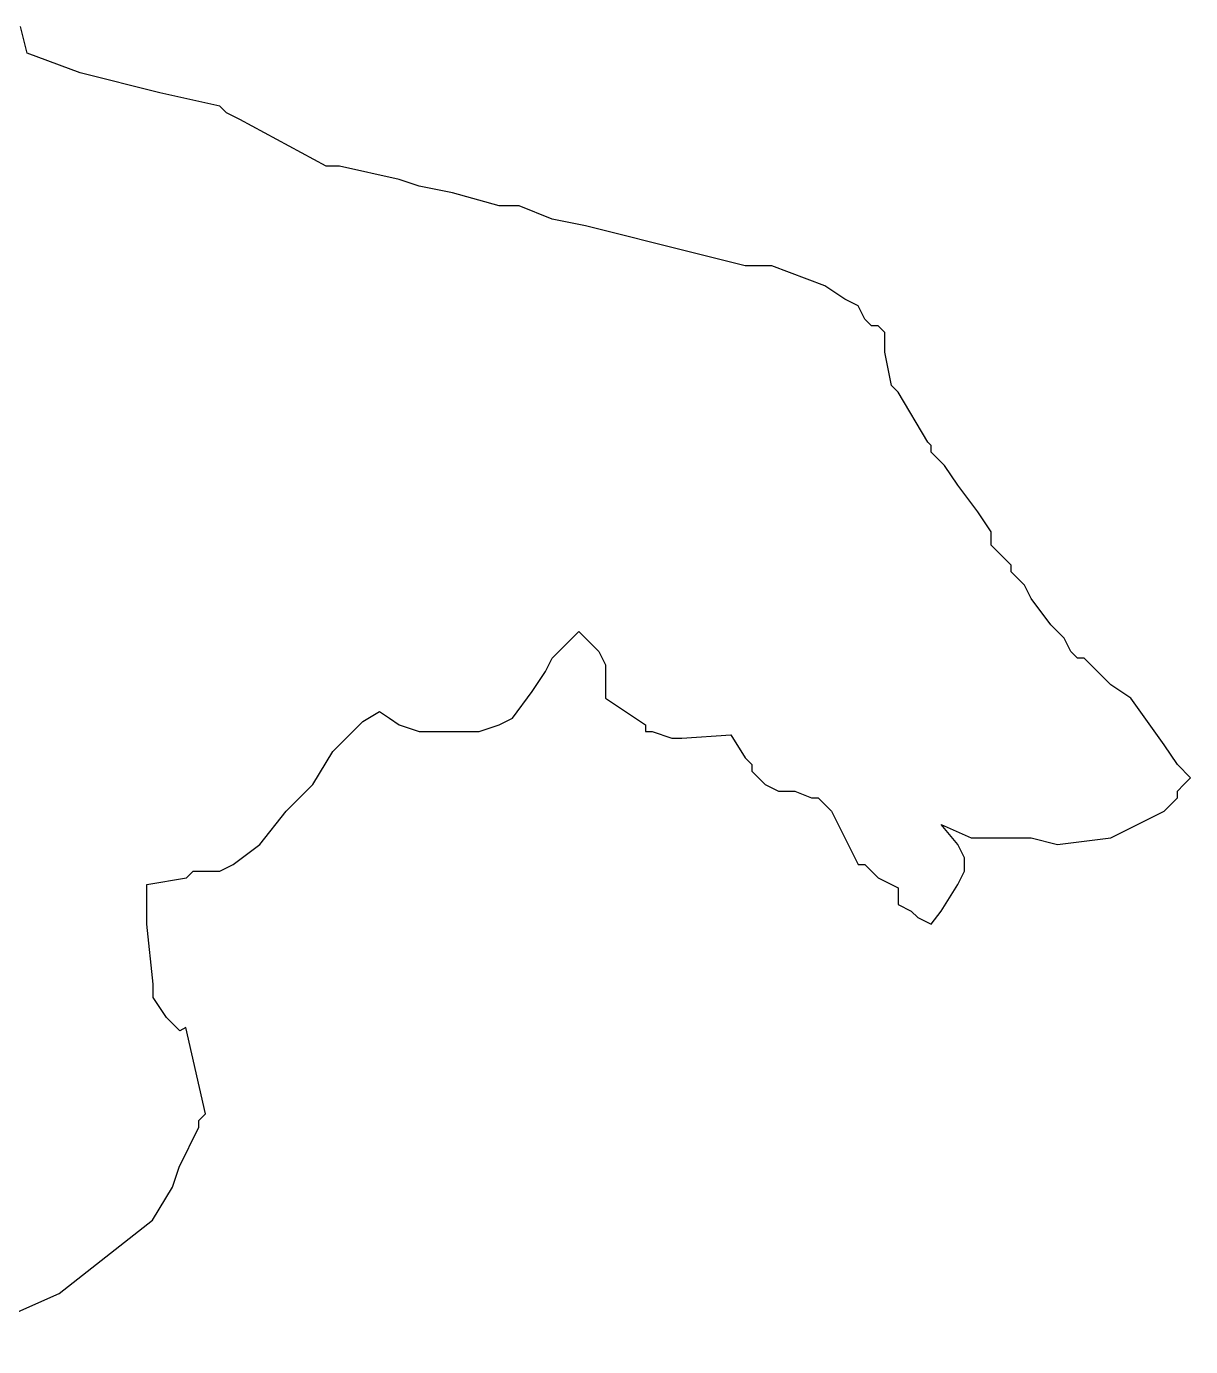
# Model space of a CAD drawing. Header units: metres. Extents: x 338140 to 341984, y 1766889 to 1770520.
# Drawn here: x 340062 to 341984, y 1767409 to 1769588 of the extents above; entities that cross this region are included whole.
import ezdxf

# ---------------------------------------------------------------- set-up
doc = ezdxf.new("R2010")
doc.units = ezdxf.units.M
doc.layers.add('VILLAGE BOUNDRY', color=10, linetype='Continuous')

msp = doc.modelspace()

# ---------------------------------------------------------------- linework, layer by layer
at = {"layer": 'VILLAGE BOUNDRY'}
msp.add_lwpolyline([(339919, 1767409), (340116.6, 1767496.8), (340270.3, 1767617.5), (340303.3, 1767672.4), (340314.3, 1767705.3), (340347.2, 1767771.1), (340347.2, 1767782.1), (340358.2, 1767793.1), (340325.4, 1767935.8), (340315.8, 1767930.4), (340293.8, 1767952.4), (340271.8, 1767985.3), (340271.8, 1768007.3), (340260.9, 1768106.1), (340260.9, 1768139), (340260.9, 1768172), (340326.7, 1768182.9), (340337.7, 1768193.9), (340381.6, 1768193.9), (340403.6, 1768204.9), (340447.5, 1768237.8), (340491.4, 1768292.7), (340535.3, 1768336.6), (340568.2, 1768391.5), (340617.7, 1768440.9), (340645.1, 1768457.4), (340661.6, 1768446.4), (340678, 1768435.4), (340711, 1768424.5), (340721.9, 1768424.5), (340743.9, 1768424.5), (340809.8, 1768424.5), (340842.7, 1768435.4), (340864.7, 1768446.4), (340897.6, 1768490.3), (340919.6, 1768523.3), (340930.5, 1768545.2), (340974.4, 1768589.1), (341007.4, 1768556.2), (341018.3, 1768534.3), (341018.3, 1768479.4), (341084.2, 1768435.4), (341084.2, 1768424.5), (341095.2, 1768424.5), (341128.1, 1768413.5), (341144.6, 1768413.5), (341225.6, 1768418.7), (341248.9, 1768380.6), (341259.9, 1768369.6), (341259.9, 1768358.6), (341281.8, 1768336.6), (341303.8, 1768325.7), (341331.2, 1768325.7), (341358.7, 1768314.7), (341369.7, 1768314.7), (341391.6, 1768292.7), (341413.5, 1768248.8), (341435.5, 1768204.9), (341446.5, 1768204.9), (341468.4, 1768182.9), (341501.4, 1768166.5), (341501.4, 1768139), (341523.3, 1768128), (341534.3, 1768117.1), (341556.3, 1768106.1), (341572.7, 1768128), (341600.2, 1768172), (341611.2, 1768193.9), (341611.2, 1768215.9), (341600.2, 1768237.8), (341572.7, 1768270.8), (341622.1, 1768248.8), (341721, 1768248.8), (341764.9, 1768237.8), (341852.7, 1768248.8), (341896.6, 1768270.8), (341940.5, 1768292.7), (341962.5, 1768314.7), (341962.5, 1768325.7), (341973.4, 1768336.6), (341984.4, 1768347.6), (341962.5, 1768369.6), (341940.5, 1768402.5), (341885.6, 1768479.4), (341852.7, 1768501.3), (341808.8, 1768545.2), (341797.8, 1768545.2), (341786.8, 1768556.2), (341775.8, 1768578.1), (341753.9, 1768600.1), (341721, 1768644), (341710, 1768666), (341688, 1768687.9), (341688, 1768698.9), (341655.1, 1768731.8), (341655.1, 1768753.8), (341633.1, 1768786.7), (341600.2, 1768830.7), (341578.2, 1768863.6), (341567.2, 1768874.6), (341556.3, 1768885.5), (341556.3, 1768896.5), (341550.8, 1768902), (341501.4, 1768984.4), (341490.4, 1768995.3), (341479.4, 1769050.2), (341479.4, 1769083.1), (341468.4, 1769094.1), (341457.5, 1769094.1), (341446.5, 1769105.1), (341435.5, 1769127.1), (341413.5, 1769138), (341380.6, 1769160), (341292.8, 1769192.9), (341270.9, 1769192.9), (341248.9, 1769192.9), (341161.1, 1769214.9), (340985.4, 1769258.8), (340930.5, 1769269.8), (340875.6, 1769291.7), (340842.7, 1769291.7), (340765.9, 1769313.7), (340711, 1769324.7), (340678, 1769335.7), (340579.2, 1769357.6), (340557.3, 1769357.6), (340414.6, 1769434.5), (340392.6, 1769445.4), (340381.6, 1769456.4), (340282.8, 1769478.3), (340151.1, 1769511.3), (340063.3, 1769544.2), (340052.3, 1769588.1)], dxfattribs=at)

doc.saveas('drawing.dxf')
